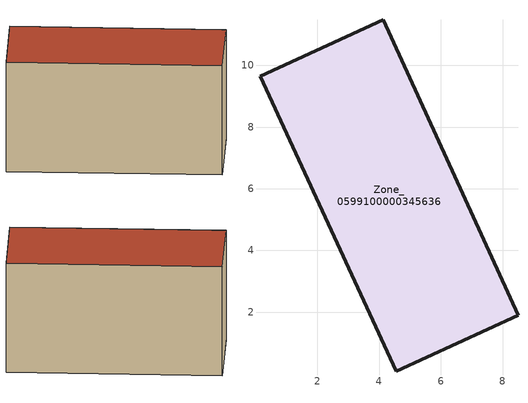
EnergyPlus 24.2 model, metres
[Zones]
Zone_0599100000345636
 floor ground (C_G): 4.13,11.47 8.5,1.9 4.55,0.09 0.14,9.64 z0
 wall outside (C_F): 8.5,1.9 4.13,11.47 0.14,9.64 4.55,0.09 8.5,1.9 z0:5.79
 roof outside (C_R): 0.14,9.64 4.55,0.09 8.5,1.9 4.13,11.47 z5.79
[BUILDING]
Pand.0599100000345636: North Axis=0; Terrain=City; Loads Convergence Tolerance Value=0.04; Temperature Convergence Tolerance Value=0.4; Solar Distribution=FullExterior; Maximum Number of Warmup Days=25; Minimum Number of Warmup Days=1
[Site:Location]
Rotterdam.The.Hague.AP_ZH_NLD Design_Conditions: Latitude=51.96; Longitude=4.45; Time Zone=1; Elevation=-4.5
[SITE:GROUNDTEMPERATURE:BUILDINGSURFACE]
18, 18, 18, 18, 18, 18, 18, 18, 18, 18, 18, 18
[MATERIAL] Thermal Absorptance=0.9; Solar Absorptance=0.7; Visible Absorptance=0.7
Name | Roughness | Thickness | Conductivity | Density | Specific Heat
G.TC.1992-2005 | MediumSmooth | 0.15 | 0.06 | 540 | 1210
F.TC.1992-2005 | Rough | 0.3 | 0.12 | 1920 | 840
R.TC.1992-2005 | MediumRough | 0.2 | 0.08 | 1500 | 1000
[CONSTRUCTION]
C_G: G.TC.1992-2005
C_F: F.TC.1992-2005
C_R: R.TC.1992-2005
[ZONE]
Zone_0599100000345636: Type=1; Multiplier=1; Ceiling Height=Autocalculate; Volume=Autocalculate; Floor Area=autocalculate; Part of Total Floor Area=Yes
[ZONEINFILTRATION:DESIGNFLOWRATE]
Infil_Zone_0599100000345636: Zone or ZoneList or Space or SpaceList=Zone_0599100000345636; Schedule=AlwaysOn; Design Flow Rate Calculation Method=Flow/Area; Flow Rate per Floor Area=0.0015; Constant Term Coefficient=1; Temperature Term Coefficient=0; Velocity Term Coefficient=0; Velocity Squared Term Coefficient=0
[HVACTEMPLATE:ZONE:IDEALLOADSAIRSYSTEM]
Zone_0599100000345636: Maximum Heating Supply Air Temperature=50; Minimum Cooling Supply Air Temperature=13; Maximum Heating Supply Air Humidity Ratio=0.0156; Minimum Cooling Supply Air Humidity Ratio=0.0077; Heating Limit=NoLimit; Cooling Limit=NoLimit; Dehumidification Control Type=ConstantSensibleHeatRatio; Cooling Sensible Heat Ratio=0.7; Dehumidification Setpoint=60; Humidification Control Type=None; Humidification Setpoint=30; Outdoor Air Method=None; Outdoor Air Flow Rate per Person=0.00944; Outdoor Air Flow Rate per Zone Floor Area=0; Outdoor Air Flow Rate per Zone=0; Demand Controlled Ventilation Type=None; Outdoor Air Economizer Type=NoEconomizer; Heat Recovery Type=None; Sensible Heat Recovery Effectiveness=0.7; Latent Heat Recovery Effectiveness=0.65
[ZONECONTROL:THERMOSTAT]
ThermostatControl_Zone_0599100000345636: Zone or ZoneList=Zone_0599100000345636; Control Type Schedule=DualSetpointControlType; Control 1=Thermostat_Zone_0599100000345636; Temperature Difference Between Cutout And Setpoint=0
[THERMOSTATSETPOINT:DUALSETPOINT]
Thermostat_Zone_0599100000345636: Heating Setpoint Temperature Schedule=HeatingSetpoint_Zone_0599100000345636; Cooling Setpoint Temperature Schedule=CoolingSetpoint_Zone_0599100000345636
[SCHEDULE:COMPACT]
HeatingSetpoint_Zone_0599100000345636: Through: 12/31, For: AllDays, Until: 24:00, 21
CoolingSetpoint_Zone_0599100000345636: Through: 12/31, For: AllDays, Until: 24:00, 24
DualSetpointControlType: Through: 12/31, For: AllDays, Until: 24:00, 4
AlwaysOn: Through: 12/31, For: AllDays, Until: 24:00, 1
